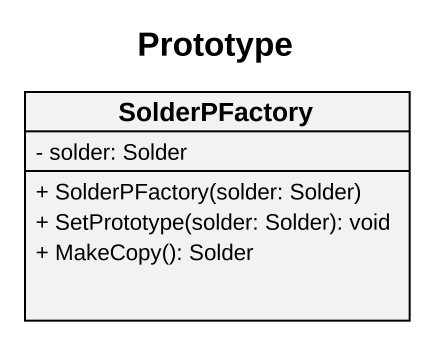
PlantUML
@startuml
title Prototype
hide circle
hide empty members
skinparam classAttributeIconSize 0
class SolderPFactory {
  - solder: Solder
  + SolderPFactory(solder: Solder)
  + SetPrototype(solder: Solder): void
  + MakeCopy(): Solder
}
@enduml
